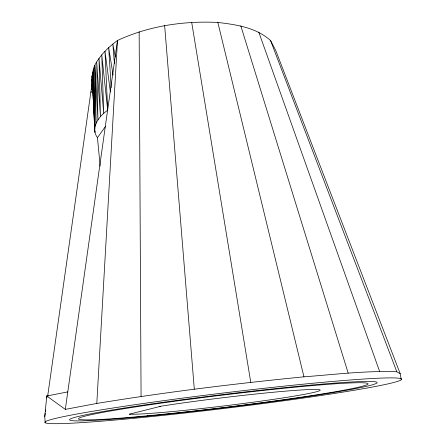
<?xml version="1.0" encoding="UTF-8"?>
<svg xmlns="http://www.w3.org/2000/svg" width="446" height="446" viewBox="0 0 446 446"><rect width="100%" height="100%" fill="white"/><g stroke="black" fill="none" stroke-linecap="round" stroke-linejoin="round"><path stroke-width="0.67" d="M45.197 422.808L44.745 416.675L46.774 396.009L65.306 409.383L96.804 403.446L117.465 40.491C148.708 25.952 183.59 20.767 217.849 22.445C236.369 24.636 256.166 27.535 270.544 40.519L275.661 50.303L400.229 373.754L401.255 379.802A179.705 7.721 -6.9 0 1 124.15 419.229A179.705 7.721 -6.9 0 1 144.27 403.362A179.705 7.721 -6.9 0 1 401.255 379.802M91.056 92.679L91.213 91.296M91.374 89.908L91.614 87.834M91.776 86.452C92.032 78.128 91.625 69.292 96.682 62.033C101.866 53.381 109.437 46.468 117.465 40.491L65.306 409.383M44.745 416.675L45.224 413.319M45.509 411.307L45.698 409.963M47.622 396.416L92.25 82.298L92.512 85.069M110.363 91.909L104.994 51.268L107.703 110.24C99.263 115.854 89.981 127.734 97.468 137.652L100.149 166.074M97.468 137.652L105.535 126.352M46.836 397.966L46.774 396.009L67.775 391.895M96.804 403.446C165.516 392.145 234.668 383.694 303.96 376.82C334.857 374.495 365.792 370.604 396.828 371.752L400.229 373.754M46.774 396.009L48.157 395.92M270.544 40.519L396.828 371.752M258.775 32.106L379.624 371.44M240.818 25.862L348.175 373.101M217.849 22.445L303.96 376.82M115.302 56.926L112.849 44.065L114.41 63.338M191.685 22.3L250.769 382.361M113.083 75.118L108.69 47.661L111.171 87.723M107.703 110.24L101.76 54.875L103.74 113.457L98.99 58.465L100.484 116.679L96.682 62.033L97.947 119.89L94.836 65.562L95.026 126.185L93.443 69.041L94.63 129.217L92.5 72.464L93.426 95.366M92.567 85.989L91.915 79.104L93.426 100.484M92.696 87.366L92.958 90.125M92.774 87.834L92.969 89.908M164.635 25.506L194.311 389.174M93.621 103.243L93.866 106.689M92.534 84.077L91.993 75.82L94.769 129.368M92.668 86.139L92.985 90.951M93.253 95.076L93.437 97.83M93.794 103.333L93.889 104.71M93.509 97.451L93.877 106.471M93.989 109.248L94.323 117.577M94.468 121.044L94.775 128.682M94.836 65.562L96.13 123.068M139.152 31.777L141.075 396.477M160.588 406.323L129.223 414.189A97.518 4.131 -6.9 0 0 260.882 401.149A97.518 4.131 -6.9 0 0 305.382 389.726A97.518 4.131 -6.9 0 0 159.378 406.451L160.588 406.323M94.914 132.15L94.842 130.762L94.914 132.15M147.358 415.811A145.814 6.222 -6.9 0 0 367.989 384.006A145.814 6.222 -6.9 0 0 154.517 404.093A145.814 6.222 -6.9 0 0 147.358 415.811M141.265 416.731A154.996 6.629 -6.9 0 0 377.032 382.863A154.996 6.629 -6.9 0 0 151.523 403.942A154.996 6.629 -6.9 0 0 141.265 416.731"/></g></svg>
